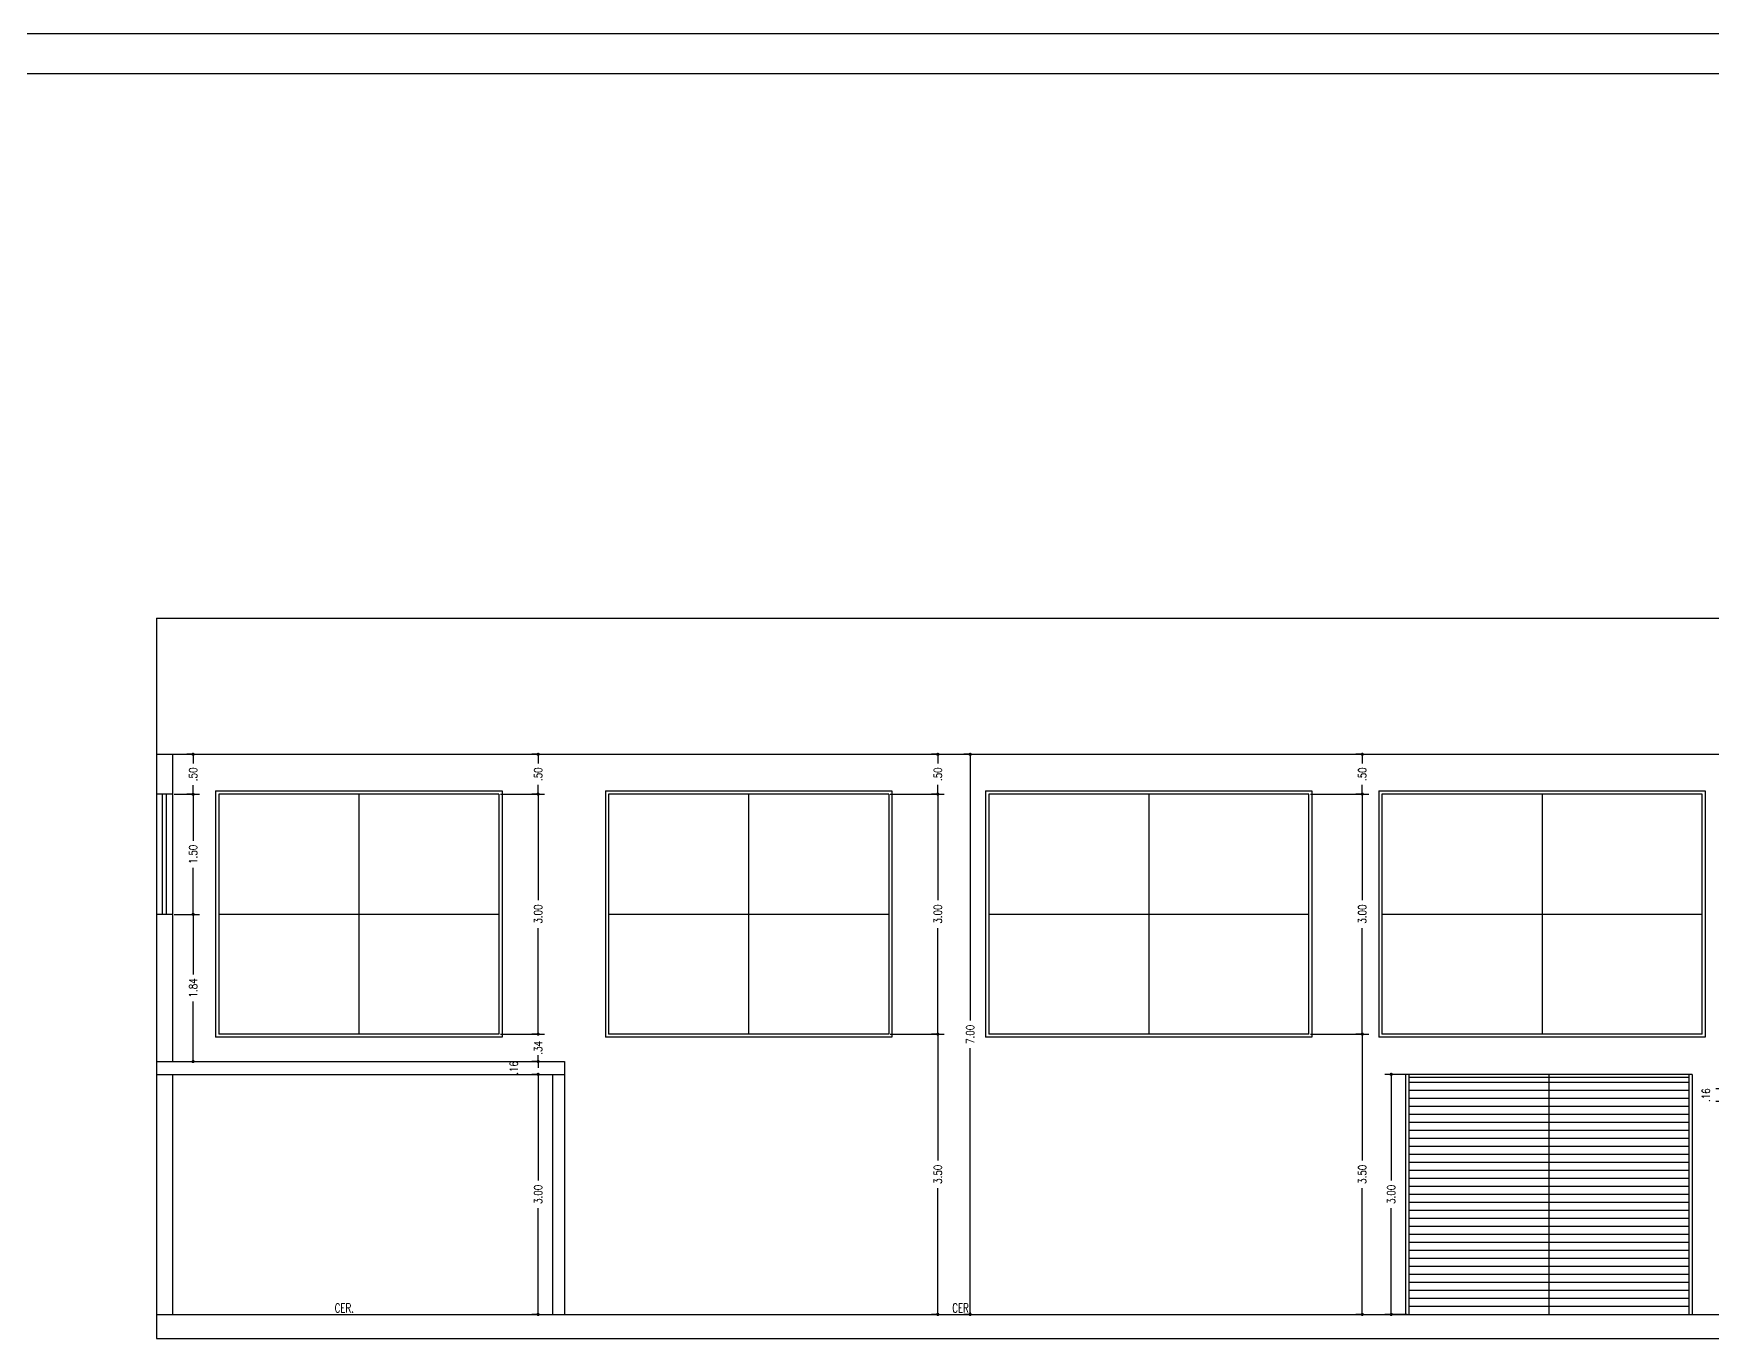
# Model space of a CAD drawing. Extents: x -4780 to 4154, y -1673 to 3208.
# Drawn here: x 663.75 to 684.73, y -444.13 to -427.82 of the extents above; entities that cross this region are included whole.
import ezdxf

# ---------------------------------------------------------------- set-up
doc = ezdxf.new("R2010")
doc.units = 0
doc.header["$MEASUREMENT"] = 0
doc.header["$PDMODE"] = 34
for name, color, linetype in [('COTAS', 5, 'Continuous'), ('MG', 5, 'Continuous'), ('PENA01', 1, 'Continuous'), ('PENA02', 2, 'Continuous'), ('pena06', 4, 'Continuous'), ('PF', 9, 'Continuous')]:
    doc.layers.add(name, color=color, linetype=linetype)
doc.layers.add('TEXTO', color=5, linetype='Continuous', lineweight=9)
doc.styles.add('ROMANS', font='romand.shx', dxfattribs={"width": 0.8})
doc.styles.add('STYLE1', font='romand.shx', dxfattribs={"width": 0.8})
doc.dimstyles.new('CORTE100', dxfattribs={"dimtxt": 0.1, "dimasz": 0.04, "dimexe": 0.08, "dimexo": 0.02, "dimgap": 0.05, "dimtad": 0, "dimzin": 4, "dimdsep": 46, "dimtxsty": 'ROMANS', "dimblk1": 'DOT', "dimblk2": 'DOT', "dimsah": 1, "dimcen": 0.09, "dimclrd": 30, "dimclre": 30, "dimclrt": 5, "dimadec": 0, "dimazin": 0, "dimtfac": 1, "dimtofl": 0, "dimtmove": 2, "dimatfit": 3, "dimldrblk": 'DOT', "dimfxl": 1, "dimtolj": 1, "dimtzin": 0, "dimarcsym": 0})

# ---------------------------------------------------------------- blocks, each defined once
blk = doc.blocks.new('DOT')
at = {"layer": 'PENA01', "color": 0, "linetype": 'ByBlock'}
blk.add_line((-0.5, 0), (-1, 0), dxfattribs=at)
at = {"layer": 'PENA01', "color": 0, "linetype": 'ByBlock', "const_width": 0.5}
blk.add_lwpolyline([(-0.25, 0, 1), (0.25, 0, 1)], format="xyb", close=True, dxfattribs=at)
blk = doc.blocks.new('*D126')
at = {"layer": 'COTAS', "color": 30, "linetype": 'Continuous', "lineweight": -2, "transparency": 16777216}
for p, q in [((685.217, -441.009), (684.776, -441.009)), ((684.856, -440.969), (684.856, -440.929)), ((685.217, -441.169), (684.776, -441.169)), ((684.856, -441.209), (684.856, -441.249))]:
    blk.add_line(p, q, dxfattribs=at)
at = {"layer": 'DEFPOINTS', "color": 0, "linetype": 'Continuous', "transparency": 16777216}
for p in [(685.237, -441.009), (684.856, -441.169), (685.237, -441.169)]:
    blk.add_point(p, dxfattribs=at)
at = {"layer": 'COTAS', "color": 30, "linetype": 'Continuous', "lineweight": -2, "transparency": 16777216, "xscale": 0.04, "yscale": 0.04, "zscale": 0.04}
for p, rotation in [((684.856, -441.009), 270), ((684.856, -441.169), 90)]:
    blk.add_blockref('DOT', p, dxfattribs=dict(at, rotation=rotation))
at = {"layer": 'COTAS', "color": 5, "linetype": 'Continuous', "transparency": 16777216, "insert": (684.651, -441.089), "char_height": 0.1, "attachment_point": 5, "rotation": 90, "style": 'ROMANS'}
blk.add_mtext('\\A1;.16', dxfattribs=at)
blk = doc.blocks.new('*D128')
at = {"layer": 'COTAS', "color": 30, "linetype": 'Continuous', "lineweight": -2, "transparency": 16777216}
for p, q in [((679.707, -437.326), (680.436, -437.326)), ((680.356, -437.366), (680.356, -438.652)), ((680.356, -440.286), (680.356, -439)), ((679.707, -440.326), (680.436, -440.326))]:
    blk.add_line(p, q, dxfattribs=at)
at = {"layer": 'DEFPOINTS', "color": 0, "linetype": 'Continuous', "transparency": 16777216}
for p in [(679.687, -437.326), (680.356, -437.326), (679.687, -440.326)]:
    blk.add_point(p, dxfattribs=at)
at = {"layer": 'COTAS', "color": 30, "linetype": 'Continuous', "lineweight": -2, "transparency": 16777216, "xscale": 0.04, "yscale": 0.04, "zscale": 0.04}
for p, rotation in [((680.356, -437.326), 90), ((680.356, -440.326), 270)]:
    blk.add_blockref('DOT', p, dxfattribs=dict(at, rotation=rotation))
at = {"layer": 'COTAS', "color": 5, "linetype": 'Continuous', "transparency": 16777216, "insert": (680.356, -438.826), "char_height": 0.1, "attachment_point": 5, "rotation": 90, "style": 'ROMANS'}
blk.add_mtext('\\A1;3.00', dxfattribs=at)
blk = doc.blocks.new('*D129')
at = {"layer": 'COTAS', "color": 30, "linetype": 'Continuous', "lineweight": -2, "transparency": 16777216}
for p, q in [((674.457, -437.326), (675.131, -437.326)), ((675.051, -437.366), (675.051, -438.652)), ((675.051, -440.286), (675.051, -439)), ((674.457, -440.326), (675.131, -440.326))]:
    blk.add_line(p, q, dxfattribs=at)
at = {"layer": 'DEFPOINTS', "color": 0, "linetype": 'Continuous', "transparency": 16777216}
for p in [(674.437, -437.326), (674.437, -440.326), (675.051, -440.326)]:
    blk.add_point(p, dxfattribs=at)
at = {"layer": 'COTAS', "color": 30, "linetype": 'Continuous', "lineweight": -2, "transparency": 16777216, "xscale": 0.04, "yscale": 0.04, "zscale": 0.04}
for p, rotation in [((675.051, -437.326), 90), ((675.051, -440.326), 270)]:
    blk.add_blockref('DOT', p, dxfattribs=dict(at, rotation=rotation))
at = {"layer": 'COTAS', "color": 5, "linetype": 'Continuous', "transparency": 16777216, "insert": (675.051, -438.826), "char_height": 0.1, "attachment_point": 5, "rotation": 90, "style": 'ROMANS'}
blk.add_mtext('\\A1;3.00', dxfattribs=at)
blk = doc.blocks.new('*D130')
at = {"layer": 'COTAS', "color": 30, "linetype": 'Continuous', "lineweight": -2, "transparency": 16777216}
for p, q in [((669.586, -437.326), (670.136, -437.326)), ((670.056, -437.366), (670.056, -438.652)), ((670.056, -440.286), (670.056, -439)), ((669.586, -440.326), (670.136, -440.326))]:
    blk.add_line(p, q, dxfattribs=at)
at = {"layer": 'DEFPOINTS', "color": 0, "linetype": 'Continuous', "transparency": 16777216}
for p in [(669.566, -437.326), (669.566, -440.326), (670.056, -440.326)]:
    blk.add_point(p, dxfattribs=at)
at = {"layer": 'COTAS', "color": 30, "linetype": 'Continuous', "lineweight": -2, "transparency": 16777216, "xscale": 0.04, "yscale": 0.04, "zscale": 0.04}
for p, rotation in [((670.056, -437.326), 90), ((670.056, -440.326), 270)]:
    blk.add_blockref('DOT', p, dxfattribs=dict(at, rotation=rotation))
at = {"layer": 'COTAS', "color": 5, "linetype": 'Continuous', "transparency": 16777216, "insert": (670.056, -438.826), "char_height": 0.1, "attachment_point": 5, "rotation": 90, "style": 'ROMANS'}
blk.add_mtext('\\A1;3.00', dxfattribs=at)
blk = doc.blocks.new('*D132')
at = {"layer": 'COTAS', "color": 30, "linetype": 'Continuous', "lineweight": -2, "transparency": 16777216}
for p, q in [((670.056, -440.629), (670.056, -440.589)), ((670.036, -440.669), (669.976, -440.669)), ((670.036, -440.829), (669.976, -440.829)), ((670.056, -440.869), (670.056, -440.909))]:
    blk.add_line(p, q, dxfattribs=at)
at = {"layer": 'DEFPOINTS', "color": 0, "linetype": 'Continuous', "transparency": 16777216}
for p in [(670.056, -440.669), (670.056, -440.829), (670.056, -440.829)]:
    blk.add_point(p, dxfattribs=at)
at = {"layer": 'COTAS', "color": 30, "linetype": 'Continuous', "lineweight": -2, "transparency": 16777216, "xscale": 0.04, "yscale": 0.04, "zscale": 0.04}
for p, rotation in [((670.056, -440.669), 270), ((670.056, -440.829), 90)]:
    blk.add_blockref('DOT', p, dxfattribs=dict(at, rotation=rotation))
at = {"layer": 'COTAS', "color": 5, "linetype": 'Continuous', "transparency": 16777216, "insert": (669.751, -440.749), "char_height": 0.1, "attachment_point": 5, "rotation": 90, "style": 'ROMANS'}
blk.add_mtext('\\A1;.16', dxfattribs=at)
blk = doc.blocks.new('*D133')
at = {"layer": 'COTAS', "color": 30, "linetype": 'Continuous', "lineweight": -2, "transparency": 16777216}
for p, q in [((670.036, -440.829), (669.976, -440.829)), ((670.056, -440.869), (670.056, -442.155)), ((670.056, -443.789), (670.056, -442.503)), ((670.036, -443.829), (669.976, -443.829))]:
    blk.add_line(p, q, dxfattribs=at)
at = {"layer": 'DEFPOINTS', "color": 0, "linetype": 'Continuous', "transparency": 16777216}
for p in [(670.056, -440.829), (670.056, -443.829), (670.056, -443.829)]:
    blk.add_point(p, dxfattribs=at)
at = {"layer": 'COTAS', "color": 30, "linetype": 'Continuous', "lineweight": -2, "transparency": 16777216, "xscale": 0.04, "yscale": 0.04, "zscale": 0.04}
for p, rotation in [((670.056, -440.829), 90), ((670.056, -443.829), 270)]:
    blk.add_blockref('DOT', p, dxfattribs=dict(at, rotation=rotation))
at = {"layer": 'COTAS', "color": 5, "linetype": 'Continuous', "transparency": 16777216, "insert": (670.056, -442.329), "char_height": 0.1, "attachment_point": 5, "rotation": 90, "style": 'ROMANS'}
blk.add_mtext('\\A1;3.00', dxfattribs=at)
blk = doc.blocks.new('*D134')
at = {"layer": 'COTAS', "color": 30, "linetype": 'Continuous', "lineweight": -2, "transparency": 16777216}
for p, q in [((665.507, -438.829), (665.824, -438.829)), ((665.744, -438.869), (665.744, -439.579)), ((665.744, -440.629), (665.744, -439.919)), ((665.507, -440.669), (665.824, -440.669))]:
    blk.add_line(p, q, dxfattribs=at)
at = {"layer": 'DEFPOINTS', "color": 0, "linetype": 'Continuous', "transparency": 16777216}
for p in [(665.487, -438.829), (665.487, -440.669), (665.744, -440.669)]:
    blk.add_point(p, dxfattribs=at)
at = {"layer": 'COTAS', "color": 30, "linetype": 'Continuous', "lineweight": -2, "transparency": 16777216, "xscale": 0.04, "yscale": 0.04, "zscale": 0.04}
for p, rotation in [((665.744, -438.829), 90), ((665.744, -440.669), 270)]:
    blk.add_blockref('DOT', p, dxfattribs=dict(at, rotation=rotation))
at = {"layer": 'COTAS', "color": 5, "linetype": 'Continuous', "transparency": 16777216, "insert": (665.744, -439.749), "char_height": 0.1, "attachment_point": 5, "rotation": 90, "style": 'ROMANS'}
blk.add_mtext('\\A1;1.84', dxfattribs=at)
blk = doc.blocks.new('*D135')
at = {"layer": 'COTAS', "color": 30, "linetype": 'Continuous', "lineweight": -2, "transparency": 16777216}
for p, q in [((665.507, -437.329), (665.824, -437.329)), ((665.744, -437.369), (665.744, -437.911)), ((665.744, -438.789), (665.744, -438.247)), ((665.507, -438.829), (665.824, -438.829))]:
    blk.add_line(p, q, dxfattribs=at)
at = {"layer": 'DEFPOINTS', "color": 0, "linetype": 'Continuous', "transparency": 16777216}
for p in [(665.487, -437.329), (665.487, -438.829), (665.744, -438.829)]:
    blk.add_point(p, dxfattribs=at)
at = {"layer": 'COTAS', "color": 30, "linetype": 'Continuous', "lineweight": -2, "transparency": 16777216, "xscale": 0.04, "yscale": 0.04, "zscale": 0.04}
for p, rotation in [((665.744, -437.329), 90), ((665.744, -438.829), 270)]:
    blk.add_blockref('DOT', p, dxfattribs=dict(at, rotation=rotation))
at = {"layer": 'COTAS', "color": 5, "linetype": 'Continuous', "transparency": 16777216, "insert": (665.744, -438.079), "char_height": 0.1, "attachment_point": 5, "rotation": 90, "style": 'ROMANS'}
blk.add_mtext('\\A1;1.50', dxfattribs=at)
blk = doc.blocks.new('*D139')
at = {"layer": 'COTAS', "color": 30, "linetype": 'Continuous', "lineweight": -2, "transparency": 16777216}
for p, q in [((665.724, -436.829), (665.664, -436.829)), ((665.744, -436.869), (665.744, -436.945)), ((665.744, -437.289), (665.744, -437.213)), ((665.724, -437.329), (665.664, -437.329))]:
    blk.add_line(p, q, dxfattribs=at)
at = {"layer": 'DEFPOINTS', "color": 0, "linetype": 'Continuous', "transparency": 16777216}
for p in [(665.744, -436.829), (665.744, -436.829), (665.744, -437.329)]:
    blk.add_point(p, dxfattribs=at)
at = {"layer": 'COTAS', "color": 30, "linetype": 'Continuous', "lineweight": -2, "transparency": 16777216, "xscale": 0.04, "yscale": 0.04, "zscale": 0.04}
for p, rotation in [((665.744, -436.829), 90), ((665.744, -437.329), 270)]:
    blk.add_blockref('DOT', p, dxfattribs=dict(at, rotation=rotation))
at = {"layer": 'COTAS', "color": 5, "linetype": 'Continuous', "transparency": 16777216, "insert": (665.744, -437.079), "char_height": 0.1, "attachment_point": 5, "rotation": 90, "style": 'ROMANS'}
blk.add_mtext('\\A1;.50', dxfattribs=at)
blk = doc.blocks.new('*D140')
at = {"layer": 'COTAS', "color": 30, "linetype": 'Continuous', "lineweight": -2, "transparency": 16777216}
for p, q in [((670.036, -436.829), (669.976, -436.829)), ((670.056, -436.869), (670.056, -436.944)), ((670.056, -437.286), (670.056, -437.212)), ((670.036, -437.326), (669.976, -437.326))]:
    blk.add_line(p, q, dxfattribs=at)
at = {"layer": 'DEFPOINTS', "color": 0, "linetype": 'Continuous', "transparency": 16777216}
for p in [(670.056, -436.829), (670.056, -436.829), (670.056, -437.326)]:
    blk.add_point(p, dxfattribs=at)
at = {"layer": 'COTAS', "color": 30, "linetype": 'Continuous', "lineweight": -2, "transparency": 16777216, "xscale": 0.04, "yscale": 0.04, "zscale": 0.04}
for p, rotation in [((670.056, -436.829), 90), ((670.056, -437.326), 270)]:
    blk.add_blockref('DOT', p, dxfattribs=dict(at, rotation=rotation))
at = {"layer": 'COTAS', "color": 5, "linetype": 'Continuous', "transparency": 16777216, "insert": (670.056, -437.078), "char_height": 0.1, "attachment_point": 5, "rotation": 90, "style": 'ROMANS'}
blk.add_mtext('\\A1;.50', dxfattribs=at)
blk = doc.blocks.new('*D141')
at = {"layer": 'COTAS', "color": 30, "linetype": 'Continuous', "lineweight": -2, "transparency": 16777216}
for p, q in [((670.036, -440.326), (669.976, -440.326)), ((670.056, -440.286), (670.056, -440.246)), ((670.036, -440.669), (669.976, -440.669)), ((670.056, -440.709), (670.056, -440.749))]:
    blk.add_line(p, q, dxfattribs=at)
at = {"layer": 'DEFPOINTS', "color": 0, "linetype": 'Continuous', "transparency": 16777216}
for p in [(670.056, -440.326), (670.056, -440.669), (670.056, -440.669)]:
    blk.add_point(p, dxfattribs=at)
at = {"layer": 'COTAS', "color": 30, "linetype": 'Continuous', "lineweight": -2, "transparency": 16777216, "xscale": 0.04, "yscale": 0.04, "zscale": 0.04}
for p, rotation in [((670.056, -440.326), 270), ((670.056, -440.669), 90)]:
    blk.add_blockref('DOT', p, dxfattribs=dict(at, rotation=rotation))
at = {"layer": 'COTAS', "color": 5, "linetype": 'Continuous', "transparency": 16777216, "insert": (670.056, -440.498), "char_height": 0.1, "attachment_point": 5, "rotation": 90, "style": 'ROMANS'}
blk.add_mtext('\\A1;.34', dxfattribs=at)
blk = doc.blocks.new('*D142')
at = {"layer": 'COTAS', "color": 30, "linetype": 'Continuous', "lineweight": -2, "transparency": 16777216}
for p, q in [((675.031, -440.326), (674.971, -440.326)), ((675.051, -440.366), (675.051, -441.904)), ((675.051, -443.789), (675.051, -442.252)), ((675.031, -443.829), (674.971, -443.829))]:
    blk.add_line(p, q, dxfattribs=at)
at = {"layer": 'DEFPOINTS', "color": 0, "linetype": 'Continuous', "transparency": 16777216}
for p in [(675.051, -440.326), (675.051, -443.829), (675.051, -443.829)]:
    blk.add_point(p, dxfattribs=at)
at = {"layer": 'COTAS', "color": 30, "linetype": 'Continuous', "lineweight": -2, "transparency": 16777216, "xscale": 0.04, "yscale": 0.04, "zscale": 0.04}
for p, rotation in [((675.051, -440.326), 90), ((675.051, -443.829), 270)]:
    blk.add_blockref('DOT', p, dxfattribs=dict(at, rotation=rotation))
at = {"layer": 'COTAS', "color": 5, "linetype": 'Continuous', "transparency": 16777216, "insert": (675.051, -442.078), "char_height": 0.1, "attachment_point": 5, "rotation": 90, "style": 'ROMANS'}
blk.add_mtext('\\A1;3.50', dxfattribs=at)
blk = doc.blocks.new('*D143')
at = {"layer": 'COTAS', "color": 30, "linetype": 'Continuous', "lineweight": -2, "transparency": 16777216}
for p, q in [((675.031, -436.829), (674.971, -436.829)), ((675.051, -436.869), (675.051, -436.944)), ((675.051, -437.286), (675.051, -437.212)), ((675.031, -437.326), (674.971, -437.326))]:
    blk.add_line(p, q, dxfattribs=at)
at = {"layer": 'DEFPOINTS', "color": 0, "linetype": 'Continuous', "transparency": 16777216}
for p in [(675.051, -436.829), (675.051, -436.829), (675.051, -437.326)]:
    blk.add_point(p, dxfattribs=at)
at = {"layer": 'COTAS', "color": 30, "linetype": 'Continuous', "lineweight": -2, "transparency": 16777216, "xscale": 0.04, "yscale": 0.04, "zscale": 0.04}
for p, rotation in [((675.051, -436.829), 90), ((675.051, -437.326), 270)]:
    blk.add_blockref('DOT', p, dxfattribs=dict(at, rotation=rotation))
at = {"layer": 'COTAS', "color": 5, "linetype": 'Continuous', "transparency": 16777216, "insert": (675.051, -437.078), "char_height": 0.1, "attachment_point": 5, "rotation": 90, "style": 'ROMANS'}
blk.add_mtext('\\A1;.50', dxfattribs=at)
blk = doc.blocks.new('*D144')
at = {"layer": 'COTAS', "color": 30, "linetype": 'Continuous', "lineweight": -2, "transparency": 16777216}
for p, q in [((680.336, -436.829), (680.276, -436.829)), ((680.356, -436.869), (680.356, -436.944)), ((680.356, -437.286), (680.356, -437.212)), ((680.336, -437.326), (680.276, -437.326))]:
    blk.add_line(p, q, dxfattribs=at)
at = {"layer": 'DEFPOINTS', "color": 0, "linetype": 'Continuous', "transparency": 16777216}
for p in [(680.356, -436.829), (680.356, -436.829), (680.356, -437.326)]:
    blk.add_point(p, dxfattribs=at)
at = {"layer": 'COTAS', "color": 30, "linetype": 'Continuous', "lineweight": -2, "transparency": 16777216, "xscale": 0.04, "yscale": 0.04, "zscale": 0.04}
for p, rotation in [((680.356, -436.829), 90), ((680.356, -437.326), 270)]:
    blk.add_blockref('DOT', p, dxfattribs=dict(at, rotation=rotation))
at = {"layer": 'COTAS', "color": 5, "linetype": 'Continuous', "transparency": 16777216, "insert": (680.356, -437.078), "char_height": 0.1, "attachment_point": 5, "rotation": 90, "style": 'ROMANS'}
blk.add_mtext('\\A1;.50', dxfattribs=at)
blk = doc.blocks.new('*D145')
at = {"layer": 'COTAS', "color": 30, "linetype": 'Continuous', "lineweight": -2, "transparency": 16777216}
for p, q in [((680.336, -440.326), (680.276, -440.326)), ((680.356, -440.366), (680.356, -441.904)), ((680.356, -443.789), (680.356, -442.252)), ((680.336, -443.829), (680.276, -443.829))]:
    blk.add_line(p, q, dxfattribs=at)
at = {"layer": 'DEFPOINTS', "color": 0, "linetype": 'Continuous', "transparency": 16777216}
for p in [(680.356, -440.326), (680.356, -443.829), (680.356, -443.829)]:
    blk.add_point(p, dxfattribs=at)
at = {"layer": 'COTAS', "color": 30, "linetype": 'Continuous', "lineweight": -2, "transparency": 16777216, "xscale": 0.04, "yscale": 0.04, "zscale": 0.04}
for p, rotation in [((680.356, -440.326), 90), ((680.356, -443.829), 270)]:
    blk.add_blockref('DOT', p, dxfattribs=dict(at, rotation=rotation))
at = {"layer": 'COTAS', "color": 5, "linetype": 'Continuous', "transparency": 16777216, "insert": (680.356, -442.078), "char_height": 0.1, "attachment_point": 5, "rotation": 90, "style": 'ROMANS'}
blk.add_mtext('\\A1;3.50', dxfattribs=at)
blk = doc.blocks.new('*D146')
at = {"layer": 'COTAS', "color": 30, "linetype": 'Continuous', "lineweight": -2, "transparency": 16777216}
for p, q in [((680.917, -440.829), (680.637, -440.829)), ((680.717, -440.869), (680.717, -442.155)), ((680.717, -443.789), (680.717, -442.503)), ((680.917, -443.829), (680.637, -443.829))]:
    blk.add_line(p, q, dxfattribs=at)
at = {"layer": 'DEFPOINTS', "color": 0, "linetype": 'Continuous', "transparency": 16777216}
for p in [(680.937, -440.829), (680.717, -443.829), (680.937, -443.829)]:
    blk.add_point(p, dxfattribs=at)
at = {"layer": 'COTAS', "color": 30, "linetype": 'Continuous', "lineweight": -2, "transparency": 16777216, "xscale": 0.04, "yscale": 0.04, "zscale": 0.04}
for p, rotation in [((680.717, -440.829), 90), ((680.717, -443.829), 270)]:
    blk.add_blockref('DOT', p, dxfattribs=dict(at, rotation=rotation))
at = {"layer": 'COTAS', "color": 5, "linetype": 'Continuous', "transparency": 16777216, "insert": (680.717, -442.329), "char_height": 0.1, "attachment_point": 5, "rotation": 90, "style": 'ROMANS'}
blk.add_mtext('\\A1;3.00', dxfattribs=at)
blk = doc.blocks.new('*D157')
at = {"layer": 'COTAS', "color": 30, "linetype": 'Continuous', "lineweight": -2, "transparency": 16777216}
for p, q in [((675.435, -436.829), (675.375, -436.829)), ((675.455, -436.869), (675.455, -440.155)), ((675.455, -443.789), (675.455, -440.503)), ((675.435, -443.829), (675.375, -443.829))]:
    blk.add_line(p, q, dxfattribs=at)
at = {"layer": 'DEFPOINTS', "color": 0, "linetype": 'Continuous', "transparency": 16777216}
for p in [(675.455, -436.829), (675.455, -443.829), (675.455, -443.829)]:
    blk.add_point(p, dxfattribs=at)
at = {"layer": 'COTAS', "color": 30, "linetype": 'Continuous', "lineweight": -2, "transparency": 16777216, "xscale": 0.04, "yscale": 0.04, "zscale": 0.04}
for p, rotation in [((675.455, -436.829), 90), ((675.455, -443.829), 270)]:
    blk.add_blockref('DOT', p, dxfattribs=dict(at, rotation=rotation))
at = {"layer": 'COTAS', "color": 5, "linetype": 'Continuous', "transparency": 16777216, "insert": (675.455, -440.329), "char_height": 0.1, "attachment_point": 5, "rotation": 90, "style": 'ROMANS'}
blk.add_mtext('\\A1;7.00', dxfattribs=at)

msp = doc.modelspace()

# ---------------------------------------------------------------- linework, layer by layer
at = {"layer": 'COTAS', "linetype": 'Continuous'}
for p, q in [((669.566, -437.326), (666.066, -437.326)), ((666.066, -437.326), (666.066, -440.326)), ((669.566, -437.326), (669.566, -440.326)), ((674.437, -437.326), (670.937, -437.326)), ((670.937, -437.326), (670.937, -440.326)), ((674.437, -437.326), (674.437, -440.326)), ((679.687, -437.326), (675.687, -437.326)), ((675.687, -437.326), (675.687, -440.326)), ((679.687, -440.326), (679.687, -437.326)), ((684.602, -437.326), (680.602, -437.326)), ((680.602, -437.326), (680.602, -440.326)), ((684.602, -440.326), (684.602, -437.326)), ((669.566, -440.326), (666.066, -440.326)), ((674.437, -440.326), (670.937, -440.326)), ((679.687, -440.326), (675.687, -440.326)), ((684.602, -440.326), (680.602, -440.326)), ((680.937, -440.829), (680.937, -443.829)), ((684.437, -440.869), (680.937, -440.869)), ((682.687, -440.829), (682.687, -443.829)), ((684.437, -440.829), (684.437, -443.829))]:
    msp.add_line(p, q, dxfattribs=at)
at = {"layer": 'MG'}
msp.add_line((630.696, -427.821), (718.382, -427.821), dxfattribs=at)
at = {"layer": 'PENA01'}
for p, q in [((665.487, -437.329), (665.287, -437.329)), ((665.287, -437.329), (665.287, -438.829)), ((665.487, -437.329), (665.487, -438.829)), ((666.026, -437.286), (669.606, -437.286)), ((666.026, -437.286), (666.026, -440.366)), ((667.816, -437.326), (667.816, -440.326)), ((669.606, -437.286), (669.606, -440.366)), ((670.897, -437.286), (674.477, -437.286)), ((670.897, -437.286), (670.897, -440.366)), ((672.687, -437.326), (672.687, -440.326)), ((674.477, -437.286), (674.477, -440.366)), ((675.647, -437.286), (679.727, -437.286)), ((675.647, -437.286), (675.647, -440.366)), ((677.687, -437.326), (677.687, -440.326)), ((679.727, -437.286), (679.727, -440.366)), ((680.562, -437.286), (684.642, -437.286)), ((680.562, -437.286), (680.562, -440.366)), ((682.602, -437.326), (682.602, -440.326)), ((684.642, -437.286), (684.642, -440.366)), ((665.487, -438.829), (665.287, -438.829)), ((666.066, -438.826), (669.566, -438.826)), ((670.937, -438.826), (674.437, -438.826)), ((675.687, -438.826), (679.687, -438.826)), ((680.602, -438.826), (684.602, -438.826)), ((669.606, -440.366), (666.026, -440.366)), ((674.477, -440.366), (670.897, -440.366)), ((679.727, -440.366), (675.647, -440.366)), ((684.642, -440.366), (680.562, -440.366)), ((684.477, -440.829), (680.897, -440.829)), ((680.897, -440.829), (680.897, -443.829)), ((684.437, -440.929), (680.937, -440.929)), ((684.477, -440.829), (684.477, -443.829)), ((684.437, -441.029), (680.937, -441.029)), ((684.437, -441.129), (680.937, -441.129)), ((684.437, -441.129), (680.937, -441.129)), ((684.437, -441.229), (680.937, -441.229)), ((684.437, -441.329), (680.937, -441.329)), ((684.437, -441.329), (680.937, -441.329)), ((684.437, -441.429), (680.937, -441.429)), ((684.437, -441.529), (680.937, -441.529)), ((684.437, -441.629), (680.937, -441.629)), ((684.437, -441.729), (680.937, -441.729)), ((684.437, -441.829), (680.937, -441.829)), ((684.437, -441.929), (680.937, -441.929)), ((684.437, -442.029), (680.937, -442.029)), ((684.437, -442.129), (680.937, -442.129)), ((684.437, -442.229), (680.937, -442.229)), ((684.437, -442.329), (680.937, -442.329)), ((684.437, -442.429), (680.937, -442.429)), ((684.437, -442.529), (680.937, -442.529)), ((684.437, -442.629), (680.937, -442.629)), ((684.437, -442.729), (680.937, -442.729)), ((684.437, -442.829), (680.937, -442.829)), ((684.437, -442.929), (680.937, -442.929)), ((684.437, -443.029), (680.937, -443.029)), ((684.437, -443.129), (680.937, -443.129)), ((684.437, -443.229), (680.937, -443.229)), ((684.437, -443.329), (680.937, -443.329)), ((684.437, -443.429), (680.937, -443.429)), ((684.437, -443.529), (680.937, -443.529)), ((684.437, -443.629), (680.937, -443.629)), ((684.437, -443.729), (680.937, -443.729))]:
    msp.add_line(p, q, dxfattribs=at)
at = {"layer": 'PENA02'}
for p, q in [((665.36, -438.829), (665.36, -437.329)), ((665.41, -438.829), (665.41, -437.329))]:
    msp.add_line(p, q, dxfattribs=at)
at = {"layer": 'pena06'}
for p, q in [((665.287, -435.129), (665.287, -437.329)), ((665.287, -435.129), (705.687, -435.129)), ((665.287, -436.829), (705.687, -436.829)), ((665.487, -436.829), (665.487, -437.329)), ((665.287, -438.829), (665.287, -440.829)), ((665.487, -438.829), (665.487, -440.669)), ((665.287, -440.669), (670.387, -440.669)), ((670.387, -440.669), (670.387, -443.829)), ((665.287, -440.829), (670.387, -440.829)), ((665.287, -440.829), (665.287, -444.129)), ((665.487, -440.829), (665.487, -443.829)), ((670.237, -440.829), (670.237, -443.829)), ((665.287, -443.829), (690.262, -443.829)), ((665.287, -444.129), (695.287, -444.129))]:
    msp.add_line(p, q, dxfattribs=at)
at = {"layer": 'PF'}
msp.add_line((632.446, -428.321), (717.882, -428.321), dxfattribs=at)

# ---------------------------------------------------------------- texts
at = {"layer": 'TEXTO', "style": 'STYLE1', "width": 0.7}
for p in [(667.514, -443.805), (675.232, -443.805)]:
    msp.add_text('CER.', height=0.1125, dxfattribs=at).set_placement(p)

# ---------------------------------------------------------------- dimensions: what is measured, and where the dimension line sits
at = {"layer": 'COTAS', "linetype": 'Continuous'}
for base, p1, p2, picture, middle in [((665.744, -436.829), (665.744, -437.329), (665.744, -436.829), '*D139', (665.744, -437.079)), ((670.056, -436.829), (670.056, -437.326), (670.056, -436.829), '*D140', (670.056, -437.078)), ((675.051, -436.829), (675.051, -437.326), (675.051, -436.829), '*D143', (675.051, -437.078)), ((675.455, -443.829), (675.455, -436.829), (675.455, -443.829), '*D157', (675.455, -440.329)), ((680.356, -436.829), (680.356, -437.326), (680.356, -436.829), '*D144', (680.356, -437.078)), ((665.744, -438.829), (665.487, -437.329), (665.487, -438.829), '*D135', (665.744, -438.079)), ((670.056, -440.326), (669.566, -437.326), (669.566, -440.326), '*D130', (670.056, -438.826)), ((675.051, -440.326), (674.437, -437.326), (674.437, -440.326), '*D129', (675.051, -438.826)), ((680.356, -437.326), (679.687, -440.326), (679.687, -437.326), '*D128', (680.356, -438.826)), ((665.744, -440.669), (665.487, -438.829), (665.487, -440.669), '*D134', (665.744, -439.749)), ((670.056, -440.669), (670.056, -440.326), (670.056, -440.669), '*D141', (670.056, -440.498)), ((675.051, -443.829), (675.051, -440.326), (675.051, -443.829), '*D142', (675.051, -442.078)), ((680.356, -443.829), (680.356, -440.326), (680.356, -443.829), '*D145', (680.356, -442.078)), ((670.056, -440.829), (670.056, -440.669), (670.056, -440.829), '*D132', (669.751, -440.749)), ((670.056, -443.829), (670.056, -440.829), (670.056, -443.829), '*D133', (670.056, -442.329)), ((680.717, -443.829), (680.937, -440.829), (680.937, -443.829), '*D146', (680.717, -442.329)), ((684.856, -441.169), (685.237, -441.009), (685.237, -441.169), '*D126', (684.651, -441.089))]:
    dim = msp.add_linear_dim(base=base, p1=p1, p2=p2, angle=90, dimstyle='CORTE100', dxfattribs=at)
    dim.commit()
    dim.dimension.update_dxf_attribs({"geometry": picture, "text_midpoint": middle})

doc.saveas('drawing.dxf')
